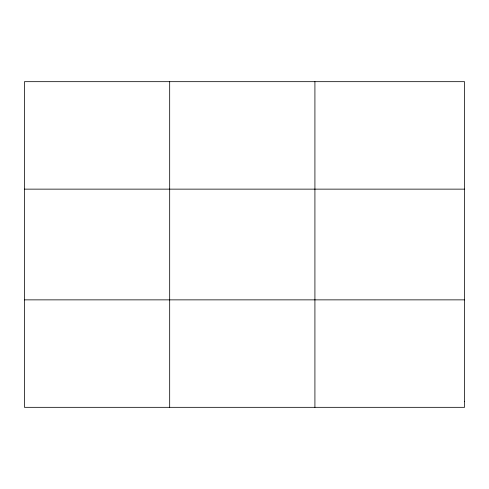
<?xml version="1.0" encoding="UTF-8"?>
<svg xmlns="http://www.w3.org/2000/svg" width="489" height="489" viewBox="0 0 489 489"><rect width="100%" height="100%" fill="white"/><g stroke="black" fill="none" stroke-linecap="round" stroke-linejoin="round"><path stroke-width="0.73" d="M169.683 407.325L169.683 81.675M314.916 407.325L314.916 81.675M24.45 189.139L464.55 189.139M24.45 299.861L464.55 299.861M464.55 401.665L464.55 407.325L24.45 407.325L24.45 81.675L464.55 81.675L464.55 401.665"/></g></svg>
